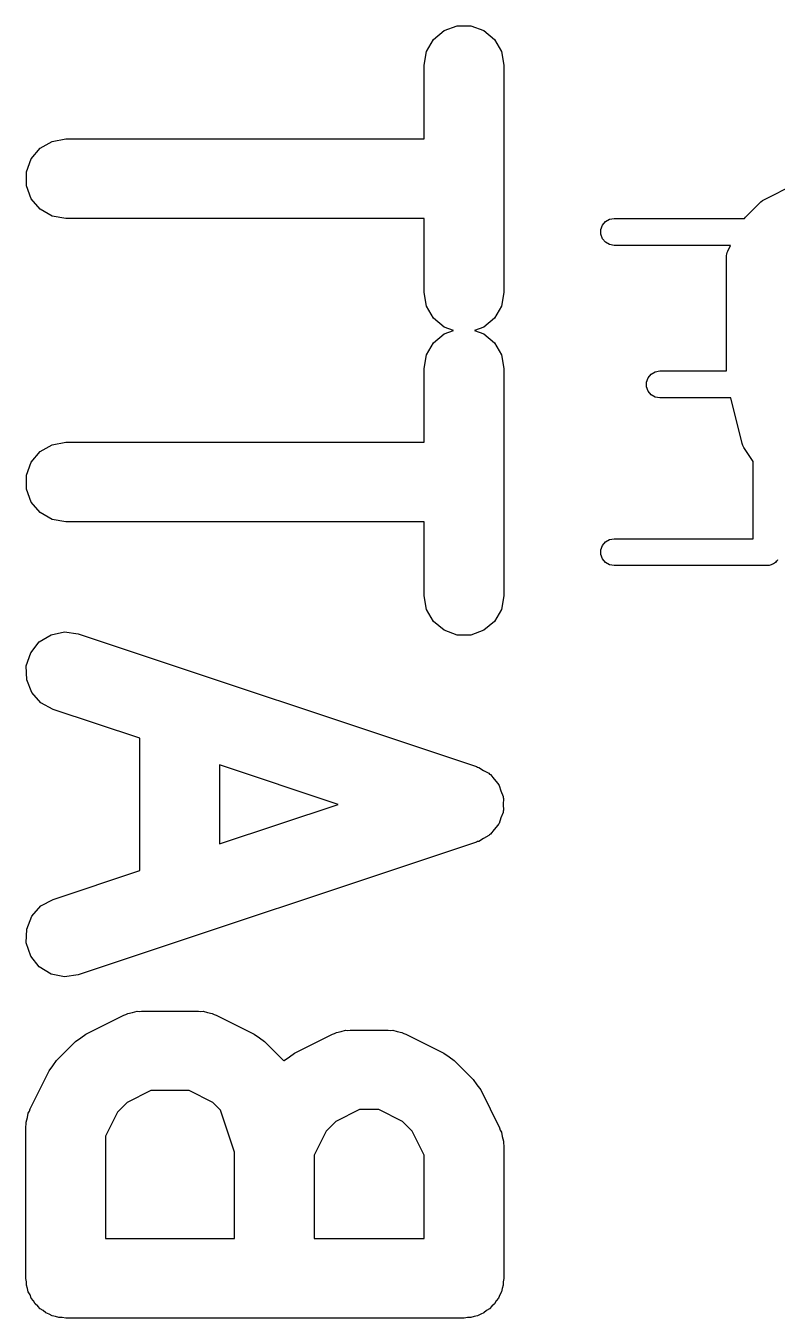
# Model space of a CAD drawing. Extents: x -0.3 to 76.5, y -74.5 to -2.2.
# Drawn here: x 13.171 to 16.001, y -29.829 to -24.959 of the extents above; entities that cross this region are included whole.
import ezdxf

# ---------------------------------------------------------------- set-up
doc = ezdxf.new("R2010")
doc.units = 0
doc.header["$MEASUREMENT"] = 0
doc.layers.add('BLACK', color=7, linetype='CONTINUOUS')

msp = doc.modelspace()

# ---------------------------------------------------------------- linework, layer by layer
at = {"layer": 'Black'}
for p, q in [((14.7065, -25.0107), (14.7464, -24.9772)), ((14.7464, -24.9772), (14.7954, -24.9594)), ((14.7954, -24.9594), (14.8475, -24.9594)), ((14.8475, -24.9594), (14.8964, -24.9772)), ((14.8964, -24.9772), (14.9363, -25.0107)), ((14.6805, -25.0558), (14.7065, -25.0107)), ((14.9363, -25.0107), (14.9624, -25.0558)), ((14.6714, -25.1071), (14.6805, -25.0558)), ((14.9624, -25.0558), (14.9714, -25.1071)), ((14.6714, -25.3857), (14.6714, -25.1071)), ((14.9714, -25.1071), (14.9714, -25.9643)), ((13.225, -25.4208), (13.2701, -25.3948)), ((13.2701, -25.3948), (13.3214, -25.3857)), ((13.3214, -25.3857), (14.6714, -25.3857)), ((13.1737, -25.5097), (13.1915, -25.4607)), ((13.1915, -25.4607), (13.225, -25.4208)), ((13.1737, -25.5618), (13.1737, -25.5097)), ((13.1915, -25.6107), (13.1737, -25.5618)), ((15.9524, -25.6131), (16.0673, -25.5556)), ((13.225, -25.6506), (13.1915, -25.6107)), ((13.2701, -25.6767), (13.225, -25.6506)), ((15.8817, -25.68), (15.9392, -25.6226)), ((15.9392, -25.6226), (15.9459, -25.6179)), ((15.9459, -25.6179), (15.9524, -25.6131)), ((13.3214, -25.6857), (13.2701, -25.6767)), ((14.6714, -25.6857), (13.3214, -25.6857)), ((14.6714, -25.9643), (14.6714, -25.6857)), ((15.3427, -25.7106), (15.3541, -25.6971)), ((15.3541, -25.6971), (15.3694, -25.6883)), ((15.3694, -25.6883), (15.3867, -25.6852)), ((15.3867, -25.6852), (15.8781, -25.6852)), ((15.8781, -25.6852), (15.8817, -25.68)), ((15.3367, -25.7272), (15.3427, -25.7106)), ((15.3367, -25.7449), (15.3367, -25.7272)), ((15.3427, -25.7614), (15.3367, -25.7449)), ((15.3541, -25.775), (15.3427, -25.7614)), ((15.3694, -25.7838), (15.3541, -25.775)), ((15.3867, -25.7868), (15.3694, -25.7838)), ((15.8254, -25.7868), (15.3867, -25.7868)), ((15.8148, -25.8081), (15.8254, -25.7868)), ((15.8094, -25.8309), (15.8099, -25.828)), ((15.8094, -26.2598), (15.8094, -25.8309)), ((15.8097, -25.825), (15.8114, -25.8193)), ((15.8099, -25.828), (15.8097, -25.825)), ((15.8114, -25.8193), (15.8125, -25.8135)), ((15.8125, -25.8135), (15.8139, -25.8109)), ((15.8139, -25.8109), (15.8148, -25.8081)), ((14.6805, -26.0156), (14.6714, -25.9643)), ((14.9714, -25.9643), (14.9624, -26.0156)), ((14.7065, -26.0607), (14.6805, -26.0156)), ((14.9624, -26.0156), (14.9363, -26.0607)), ((14.7464, -26.0942), (14.7065, -26.0607)), ((14.782, -26.1071), (14.7464, -26.0942)), ((14.8964, -26.0942), (14.8608, -26.1071)), ((14.9363, -26.0607), (14.8964, -26.0942)), ((14.7065, -26.1536), (14.7464, -26.1201)), ((14.7464, -26.1201), (14.782, -26.1071)), ((14.8608, -26.1071), (14.8964, -26.1201)), ((14.8964, -26.1201), (14.9363, -26.1536)), ((14.6805, -26.1987), (14.7065, -26.1536)), ((14.9363, -26.1536), (14.9624, -26.1987)), ((14.6714, -26.25), (14.6805, -26.1987)), ((14.9624, -26.1987), (14.9714, -26.25)), ((14.6714, -26.5286), (14.6714, -26.25)), ((14.9714, -26.25), (14.9714, -27.1071)), ((15.5091, -26.3017), (15.5151, -26.2852)), ((15.5151, -26.2852), (15.5264, -26.2717)), ((15.5264, -26.2717), (15.5417, -26.2628)), ((15.5417, -26.2628), (15.5591, -26.2598)), ((15.5591, -26.2598), (15.8094, -26.2598)), ((15.5091, -26.3194), (15.5091, -26.3017)), ((15.5151, -26.336), (15.5091, -26.3194)), ((15.5264, -26.3495), (15.5151, -26.336)), ((15.5417, -26.3583), (15.5264, -26.3495)), ((15.5591, -26.3614), (15.5417, -26.3583)), ((15.8256, -26.3614), (15.5591, -26.3614)), ((15.8684, -26.5326), (15.8256, -26.3614)), ((13.2701, -26.5376), (13.3214, -26.5286)), ((13.3214, -26.5286), (14.6714, -26.5286)), ((15.8719, -26.5405), (15.8684, -26.5326)), ((13.1915, -26.6036), (13.225, -26.5637)), ((13.225, -26.5637), (13.2701, -26.5376)), ((15.8754, -26.5485), (15.8719, -26.5405)), ((15.9105, -26.6011), (15.8754, -26.5485)), ((13.1737, -26.6525), (13.1915, -26.6036)), ((15.9105, -26.8917), (15.9105, -26.6011)), ((13.1737, -26.7046), (13.1737, -26.6525)), ((13.1915, -26.7536), (13.1737, -26.7046)), ((13.225, -26.7935), (13.1915, -26.7536)), ((13.2701, -26.8195), (13.225, -26.7935)), ((13.3214, -26.8286), (13.2701, -26.8195)), ((14.6714, -26.8286), (13.3214, -26.8286)), ((14.6714, -27.1071), (14.6714, -26.8286)), ((15.3367, -26.9337), (15.3427, -26.9171)), ((15.3427, -26.9171), (15.3541, -26.9036)), ((15.3541, -26.9036), (15.3694, -26.8948)), ((15.3694, -26.8948), (15.3867, -26.8917)), ((15.3867, -26.8917), (15.9105, -26.8917)), ((15.3367, -26.9514), (15.3367, -26.9337)), ((15.3427, -26.9679), (15.3367, -26.9514)), ((15.3541, -26.9815), (15.3427, -26.9679)), ((16.0002, -26.9752), (15.9968, -26.9781)), ((16.0024, -26.9714), (16.0002, -26.9752)), ((15.3694, -26.9903), (15.3541, -26.9815)), ((15.3867, -26.9933), (15.3694, -26.9903)), ((15.9613, -26.9933), (15.3867, -26.9933)), ((15.9656, -26.9926), (15.9613, -26.9933)), ((15.9701, -26.9926), (15.9656, -26.9926)), ((15.9743, -26.9911), (15.9701, -26.9926)), ((15.9786, -26.9903), (15.9743, -26.9911)), ((15.9825, -26.9881), (15.9786, -26.9903)), ((15.9867, -26.9865), (15.9825, -26.9881)), ((15.9901, -26.9837), (15.9867, -26.9865)), ((15.9939, -26.9815), (15.9901, -26.9837)), ((15.9968, -26.9781), (15.9939, -26.9815)), ((14.6805, -27.1584), (14.6714, -27.1071)), ((14.9714, -27.1071), (14.9624, -27.1584)), ((14.7065, -27.2036), (14.6805, -27.1584)), ((14.9624, -27.1584), (14.9363, -27.2036)), ((14.7464, -27.237), (14.7065, -27.2036)), ((14.9363, -27.2036), (14.8964, -27.237)), ((13.2219, -27.2806), (13.2663, -27.2534)), ((13.2663, -27.2534), (13.3173, -27.2429)), ((13.3173, -27.2429), (13.3689, -27.2506)), ((13.3689, -27.2506), (14.8689, -27.7506)), ((14.7954, -27.2549), (14.7464, -27.237)), ((14.8475, -27.2549), (14.7954, -27.2549)), ((14.8964, -27.237), (14.8475, -27.2549)), ((13.1895, -27.3214), (13.2219, -27.2806)), ((13.1731, -27.3709), (13.1895, -27.3214)), ((13.1745, -27.4229), (13.1731, -27.3709)), ((13.1936, -27.4714), (13.1745, -27.4229)), ((13.2282, -27.5104), (13.1936, -27.4714)), ((13.274, -27.5352), (13.2282, -27.5104)), ((13.6, -27.6438), (13.274, -27.5352)), ((13.6, -28.1419), (13.6, -27.6438)), ((14.3471, -27.8929), (13.9, -27.7438)), ((13.9, -27.7438), (13.9, -28.0419)), ((14.8689, -27.7506), (14.8725, -27.7525)), ((14.8725, -27.7525), (14.8766, -27.7534)), ((14.8766, -27.7534), (14.8953, -27.7649)), ((14.8953, -27.7649), (14.9147, -27.7754)), ((14.9147, -27.7754), (14.9174, -27.7785)), ((14.9174, -27.7785), (14.9209, -27.7806)), ((14.9209, -27.7806), (14.9346, -27.7979)), ((14.9346, -27.7979), (14.9492, -27.8143)), ((14.9492, -27.8143), (14.9508, -27.8182)), ((14.9508, -27.8182), (14.9533, -27.8214)), ((14.9533, -27.8214), (14.9603, -27.8423)), ((14.9603, -27.8423), (14.9684, -27.8628)), ((13.9, -28.0419), (14.3471, -27.8929)), ((14.9684, -27.8628), (14.9685, -27.8669)), ((14.9685, -27.8669), (14.9698, -27.8709)), ((14.9698, -27.8709), (14.9692, -27.8929)), ((14.9692, -27.8929), (14.9698, -27.9149)), ((14.9603, -27.9434), (14.9533, -27.9643)), ((14.9684, -27.9229), (14.9603, -27.9434)), ((14.9685, -27.9188), (14.9684, -27.9229)), ((14.9698, -27.9149), (14.9685, -27.9188)), ((14.9346, -27.9878), (14.9209, -28.0051)), ((14.9492, -27.9714), (14.9346, -27.9878)), ((14.9508, -27.9675), (14.9492, -27.9714)), ((14.9533, -27.9643), (14.9508, -27.9675)), ((14.8689, -28.0352), (13.3689, -28.5352)), ((14.8725, -28.0332), (14.8689, -28.0352)), ((14.8766, -28.0324), (14.8725, -28.0332)), ((14.8953, -28.0208), (14.8766, -28.0324)), ((14.9147, -28.0104), (14.8953, -28.0208)), ((14.9174, -28.0073), (14.9147, -28.0104)), ((14.9209, -28.0051), (14.9174, -28.0073)), ((13.274, -28.2506), (13.6, -28.1419)), ((13.1936, -28.3143), (13.2282, -28.2754)), ((13.2282, -28.2754), (13.274, -28.2506)), ((13.1745, -28.3628), (13.1936, -28.3143)), ((13.1731, -28.4149), (13.1745, -28.3628)), ((13.1895, -28.4643), (13.1731, -28.4149)), ((13.2219, -28.5051), (13.1895, -28.4643)), ((13.2663, -28.5324), (13.2219, -28.5051)), ((13.3173, -28.5428), (13.2663, -28.5324)), ((13.3689, -28.5352), (13.3173, -28.5428)), ((13.5558, -28.6805), (13.5732, -28.6774)), ((13.5732, -28.6774), (13.59, -28.6724)), ((13.59, -28.6724), (13.5986, -28.6729)), ((13.5986, -28.6729), (13.6071, -28.6714)), ((13.6071, -28.6714), (13.8214, -28.6714)), ((13.8214, -28.6714), (13.8299, -28.6729)), ((13.8299, -28.6729), (13.8386, -28.6724)), ((13.8386, -28.6724), (13.8554, -28.6774)), ((13.8554, -28.6774), (13.8727, -28.6805)), ((13.3972, -28.7587), (13.5401, -28.6873)), ((13.5401, -28.6873), (13.5483, -28.6848)), ((13.5483, -28.6848), (13.5558, -28.6805)), ((13.8727, -28.6805), (13.8802, -28.6848)), ((13.8802, -28.6848), (13.8885, -28.6873)), ((13.8885, -28.6873), (14.0314, -28.7587)), ((13.3582, -28.7868), (13.3779, -28.773)), ((13.3779, -28.773), (13.3972, -28.7587)), ((14.0314, -28.7587), (14.0507, -28.773)), ((14.0507, -28.773), (14.0704, -28.7868)), ((14.1829, -28.8301), (14.3258, -28.7587)), ((14.3258, -28.7587), (14.3341, -28.7562)), ((14.3341, -28.7562), (14.3416, -28.7519)), ((14.3416, -28.7519), (14.3589, -28.7489)), ((14.3589, -28.7489), (14.3757, -28.7438)), ((14.3757, -28.7438), (14.3843, -28.7444)), ((14.3843, -28.7444), (14.3929, -28.7429)), ((14.3929, -28.7429), (14.5357, -28.7429)), ((14.5357, -28.7429), (14.5442, -28.7444)), ((14.5442, -28.7444), (14.5529, -28.7438)), ((14.5529, -28.7438), (14.5697, -28.7489)), ((14.5697, -28.7489), (14.587, -28.7519)), ((14.587, -28.7519), (14.5945, -28.7562)), ((14.5945, -28.7562), (14.6028, -28.7587)), ((14.6028, -28.7587), (14.7457, -28.8301)), ((13.2868, -28.8582), (13.3582, -28.7868)), ((14.0704, -28.7868), (14.1418, -28.8582)), ((13.273, -28.8779), (13.2868, -28.8582)), ((14.1418, -28.8582), (14.1427, -28.8595)), ((14.1427, -28.8595), (14.1439, -28.8582)), ((14.1439, -28.8582), (14.1636, -28.8444)), ((14.1636, -28.8444), (14.1829, -28.8301)), ((14.7457, -28.8301), (14.765, -28.8444)), ((14.765, -28.8444), (14.7846, -28.8582)), ((14.7846, -28.8582), (14.8561, -28.9296)), ((13.1873, -29.0401), (13.2587, -28.8972)), ((13.2587, -28.8972), (13.273, -28.8779)), ((13.6426, -28.9714), (13.5531, -29.0161)), ((13.786, -28.9714), (13.6426, -28.9714)), ((13.8754, -29.0161), (13.786, -28.9714)), ((14.8561, -28.9296), (14.8698, -28.9493)), ((14.8698, -28.9493), (14.8842, -28.9686)), ((14.8842, -28.9686), (14.9556, -29.1115)), ((13.5531, -29.0161), (13.5161, -29.0531)), ((13.9046, -29.0453), (13.8754, -29.0161)), ((13.1774, -29.0731), (13.1805, -29.0558)), ((13.1805, -29.0558), (13.1848, -29.0483)), ((13.1848, -29.0483), (13.1873, -29.0401)), ((13.5161, -29.0531), (13.4714, -29.1426)), ((13.9571, -29.2029), (13.9046, -29.0453)), ((14.4283, -29.0429), (14.3389, -29.0876)), ((14.5003, -29.0429), (14.4283, -29.0429)), ((14.5897, -29.0876), (14.5003, -29.0429)), ((13.1714, -29.1071), (13.1729, -29.0986)), ((13.1714, -29.6786), (13.1714, -29.1071)), ((13.1724, -29.09), (13.1774, -29.0731)), ((13.1729, -29.0986), (13.1724, -29.09)), ((14.3389, -29.0876), (14.3018, -29.1246)), ((14.6267, -29.1246), (14.5897, -29.0876)), ((14.9556, -29.1115), (14.9581, -29.1198)), ((13.4714, -29.1426), (13.4714, -29.5286)), ((14.3018, -29.1246), (14.2571, -29.214)), ((14.6714, -29.214), (14.6267, -29.1246)), ((14.9581, -29.1198), (14.9624, -29.1273)), ((14.9624, -29.1273), (14.9654, -29.1446)), ((14.9654, -29.1446), (14.9704, -29.1614)), ((14.9704, -29.1614), (14.9699, -29.1701)), ((13.9571, -29.5286), (13.9571, -29.2029)), ((14.2571, -29.214), (14.2571, -29.5286)), ((14.6714, -29.5286), (14.6714, -29.214)), ((14.9699, -29.1701), (14.9714, -29.1786)), ((14.9714, -29.1786), (14.9714, -29.6786)), ((13.4714, -29.5286), (13.9571, -29.5286)), ((14.2571, -29.5286), (14.6714, -29.5286)), ((13.1737, -29.6915), (13.1714, -29.6786)), ((13.1737, -29.7046), (13.1737, -29.6915)), ((14.9714, -29.6786), (14.9691, -29.6915)), ((14.9691, -29.6915), (14.9691, -29.7046)), ((13.1782, -29.7169), (13.1737, -29.7046)), ((13.1805, -29.7299), (13.1782, -29.7169)), ((13.187, -29.7412), (13.1805, -29.7299)), ((13.1915, -29.7536), (13.187, -29.7412)), ((14.9558, -29.7412), (14.9513, -29.7536)), ((14.9624, -29.7299), (14.9558, -29.7412)), ((14.9647, -29.7169), (14.9624, -29.7299)), ((14.9691, -29.7046), (14.9647, -29.7169)), ((13.2, -29.7636), (13.1915, -29.7536)), ((13.2065, -29.775), (13.2, -29.7636)), ((13.2166, -29.7834), (13.2065, -29.775)), ((13.225, -29.7935), (13.2166, -29.7834)), ((13.2364, -29.8), (13.225, -29.7935)), ((14.9178, -29.7935), (14.9065, -29.8)), ((14.9263, -29.7834), (14.9178, -29.7935)), ((14.9363, -29.775), (14.9263, -29.7834)), ((14.9429, -29.7636), (14.9363, -29.775)), ((14.9513, -29.7536), (14.9429, -29.7636)), ((13.2464, -29.8085), (13.2364, -29.8)), ((13.2588, -29.813), (13.2464, -29.8085)), ((13.2701, -29.8195), (13.2588, -29.813)), ((13.2831, -29.8218), (13.2701, -29.8195)), ((13.2954, -29.8263), (13.2831, -29.8218)), ((13.3085, -29.8263), (13.2954, -29.8263)), ((13.3214, -29.8286), (13.3085, -29.8263)), ((14.8214, -29.8286), (13.3214, -29.8286)), ((14.8344, -29.8263), (14.8214, -29.8286)), ((14.8475, -29.8263), (14.8344, -29.8263)), ((14.8598, -29.8218), (14.8475, -29.8263)), ((14.8727, -29.8195), (14.8598, -29.8218)), ((14.8841, -29.813), (14.8727, -29.8195)), ((14.8964, -29.8085), (14.8841, -29.813)), ((14.9065, -29.8), (14.8964, -29.8085))]:
    msp.add_line(p, q, dxfattribs=at)

doc.saveas('drawing.dxf')
